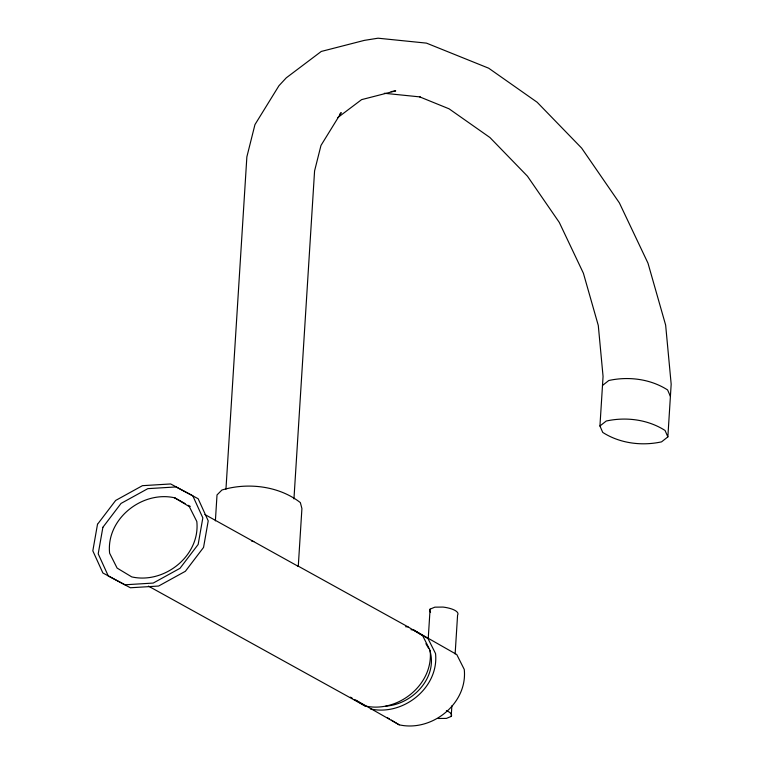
<?xml version="1.0" encoding="UTF-8"?>
<svg xmlns="http://www.w3.org/2000/svg" width="764" height="764" viewBox="0 0 764 764"><rect width="100%" height="100%" fill="white"/><g stroke="black" fill="none" stroke-linecap="round" stroke-linejoin="round"><path stroke-width="1.15" d="M215.381 520.886L217.014 494.938L221.923 490.01C247.612 482.227 278.936 485.856 300.357 502.607L301.914 508.576L298.275 566.363L204.867 514.506M225.953 489.161L246.867 156.849L254.956 124.608L278.956 85.721L286.29 77.823L321.272 51.446L364.342 40.377L378.056 38.2L426.484 43.128L488.693 68.206L537.14 102.242L581.643 148.101L619.384 202.899L647.987 263.179L665.645 325.111L671.174 384.158L667.86 436.893L661.557 441.859C641.798 446.166 619.919 443.445 602.739 432.414L599.941 425.987L603.063 376.423L598.288 325.464L583.4 273.235L559.277 222.4L527.446 176.188L489.915 137.51L449.06 108.813L419.503 96.799M293.949 498.892L314.577 170.935L320.985 145.427L341.221 112.633L339.751 114.208M428.232 638.589L430.084 609.137L434.859 607.16L443.053 607.074A18.67 6.083 3.6 0 1 457.579 615.106L455.134 653.984M438.23 718.485L446.434 718.399L451.199 716.422L451.868 705.821M602.49 385.467L608.793 380.501C628.552 376.194 650.431 378.915 667.602 389.946L670.41 396.373M599.941 425.987L606.244 421.021C626.002 416.714 647.882 419.446 665.052 430.466L667.86 436.893M337.583 117.742L361.592 99.635L395.704 90.868L391.139 91.594M385.906 706.079C412.293 704.532 438.288 677.41 429.798 650.317M174.66 497.803C142.028 490.459 106.015 519.071 109.615 553.193L117.112 568.091L131.761 576.906C164.403 584.24 200.416 555.638 196.816 521.506L189.31 506.608L174.66 497.803L185.079 503.562M405.636 626.738L408.005 626.862L422.654 635.667L430.151 650.565C433.751 684.697 397.738 713.299 365.106 705.965L148.436 586.122M411.022 629.717L413.381 629.842L456.757 654.528L464.254 669.426C467.854 703.558 431.841 732.17 399.209 724.826L355.833 700.13M370.483 708.944C403.125 716.279 439.138 687.667 435.537 653.545L428.041 638.647L413.381 629.842M384.321 93.275L420.353 96.942M251.623 541.074L253.829 541.581M188.202 505.291L190.284 506.436M297.568 565.78L408.005 626.862M387.482 717.778L389.439 718.953M391.388 720.127L399.209 724.826M350.447 697.15L352.405 698.325M354.353 699.499L365.106 705.965M425.901 643.699L428.69 648.426M446.377 710.682A18.67 6.083 3.6 0 1 451.199 716.422M430.562 612.25A18.67 6.083 3.6 0 1 430.084 609.137M97.496 524.305L92.826 550.854L102.892 573L124.99 584.785L153.22 583.066L179.998 568.301L198.162 544.446L202.832 517.887L192.767 495.75L170.668 483.956L142.438 485.675L115.66 500.449L97.496 524.305M102.882 527.284L98.212 553.833L108.278 575.98L130.377 587.764L158.606 586.045L185.385 571.281L203.549 547.425L208.219 520.867L198.153 498.73L176.045 486.935L147.824 488.654L121.046 503.419L102.882 527.284"/></g></svg>
